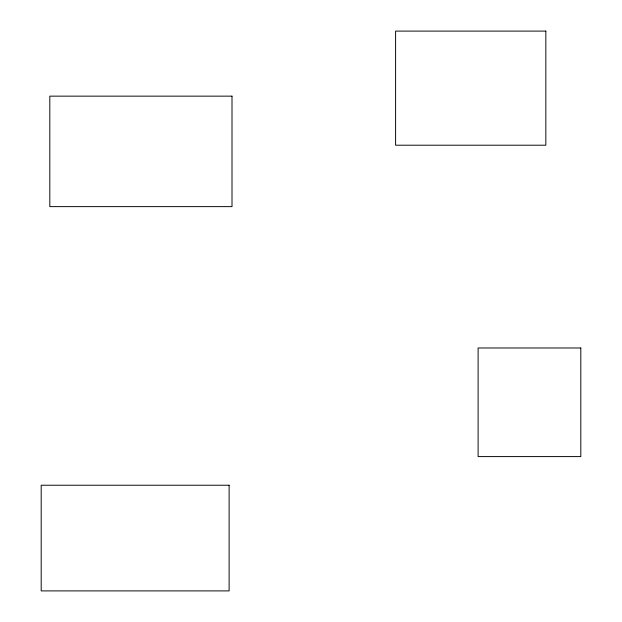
<?xml version="1.0" encoding="UTF-8"?>
<svg xmlns="http://www.w3.org/2000/svg" width="622" height="622" viewBox="0 0 622 622"><rect width="100%" height="100%" fill="white"/><g stroke="black" fill="none" stroke-linecap="round" stroke-linejoin="round"><path stroke-width="0.93" d="M545.836 31.1L395.592 31.1L395.592 145.206L545.836 145.206L545.836 31.1M232.006 96.146L49.814 96.146L49.814 206.628L232.006 206.628L232.006 96.146M580.808 347.986L478.108 347.986L478.108 456.595L580.808 456.595L580.808 347.986M229.114 485.23L41.192 485.23L41.192 590.9L229.114 590.9L229.114 485.23"/></g></svg>
